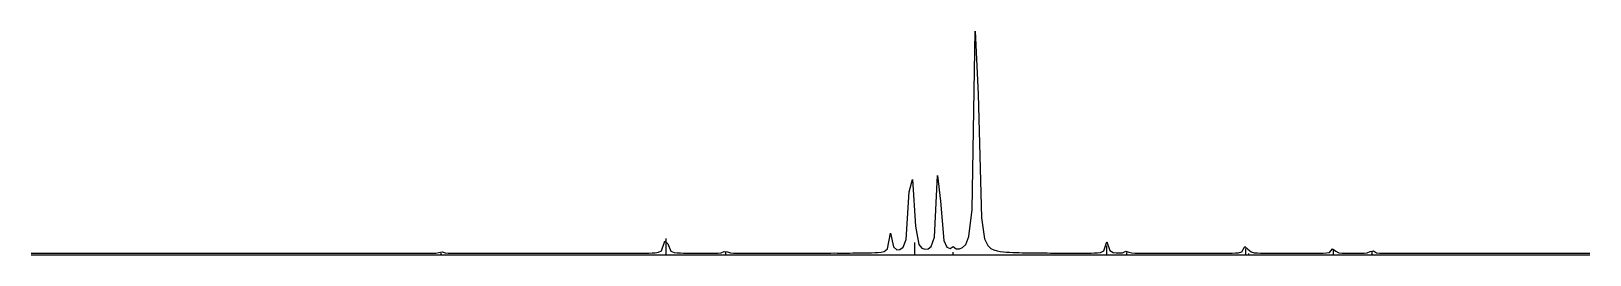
# Model space of a CAD drawing. Header units: metres. Extents: x -5783 to 3753, y -10 to 1361.
import ezdxf

# ---------------------------------------------------------------- set-up
doc = ezdxf.new("R2010")
doc.units = ezdxf.units.M

msp = doc.modelspace()

# ---------------------------------------------------------------- linework, layer by layer
for p, q in [((-1898.9185, -10), (-1898.9185, 90)), ((-1533.6288, -10), (-1533.6288, 4.84)), ((-377.4325, -10), (-377.4325, 65.97)), ((-141.9353, -10), (-141.9353, 6.03)), ((798.1889, -10), (798.1889, 46.12)), ((919.6748, -10), (919.6748, 3.99)), ((1647.2397, -10), (1647.2397, 30.09)), ((2184.5529, -10), (2184.5529, 17.55)), ((2420.5004, -10), (2420.5004, 8.37)), ((-5782.9258, -10), (3752.5636, -10)), ((-4431.6765, -10), (-4431.6765, -9.54)), ((-3275.4802, -10), (-3275.4802, -0.26)), ((-2473.753, -10), (-2473.753, -8.98)), ((-869.5002, -10), (-869.5002, -8.69)), ((401.9372, -10), (401.9372, -8.98)), ((1666.8152, -10), (1666.8152, -0.82))]:
    msp.add_line(p, q)
msp.add_lwpolyline([(-5782.9258, 0.01), (-5763.7397, 0.01), (-5744.5536, 0.01), (-5725.3675, 0.01), (-5706.1814, 0.01), (-5686.9953, 0.01), (-5667.8092, 0.01), (-5648.6231, 0.01), (-5629.437, 0.01), (-5610.2509, 0.01), (-5591.0648, 0.01), (-5571.8787, 0.02), (-5552.6926, 0.02), (-5533.5065, 0.02), (-5514.3204, 0.02), (-5495.1343, 0.02), (-5475.9482, 0.02), (-5456.7621, 0.02), (-5437.576, 0.02), (-5418.3899, 0.02), (-5399.2039, 0.02), (-5380.0178, 0.02), (-5360.8317, 0.02), (-5341.6456, 0.02), (-5322.4595, 0.02), (-5303.2734, 0.02), (-5284.0873, 0.02), (-5264.9012, 0.02), (-5245.7151, 0.02), (-5226.529, 0.02), (-5207.3429, 0.02), (-5188.1568, 0.02), (-5168.9707, 0.02), (-5149.7846, 0.02), (-5130.5985, 0.02), (-5111.4124, 0.02), (-5092.2263, 0.02), (-5073.0402, 0.02), (-5053.8541, 0.02), (-5034.668, 0.02), (-5015.4819, 0.02), (-4996.2959, 0.02), (-4977.1098, 0.02), (-4957.9237, 0.02), (-4938.7376, 0.02), (-4919.5515, 0.02), (-4900.3654, 0.02), (-4881.1793, 0.02), (-4861.9932, 0.02), (-4842.8071, 0.02), (-4823.621, 0.02), (-4804.4349, 0.02), (-4785.2488, 0.02), (-4766.0627, 0.02), (-4746.8766, 0.02), (-4727.6905, 0.02), (-4708.5044, 0.02), (-4689.3183, 0.02), (-4670.1322, 0.02), (-4650.9461, 0.02), (-4631.76, 0.02), (-4612.5739, 0.02), (-4593.3878, 0.03), (-4574.2018, 0.03), (-4555.0157, 0.03), (-4535.8296, 0.03), (-4516.6435, 0.03), (-4497.4574, 0.04), (-4478.2713, 0.05), (-4459.0852, 0.09), (-4439.8991, 0.37), (-4420.713, 0.29), (-4401.5269, 0.08), (-4382.3408, 0.05), (-4363.1547, 0.04), (-4343.9686, 0.03), (-4324.7825, 0.03), (-4305.5964, 0.03), (-4286.4103, 0.03), (-4267.2242, 0.03), (-4248.0381, 0.03), (-4228.852, 0.03), (-4209.6659, 0.03), (-4190.4798, 0.03), (-4171.2938, 0.03), (-4152.1077, 0.03), (-4132.9216, 0.03), (-4113.7355, 0.03), (-4094.5494, 0.03), (-4075.3633, 0.03), (-4056.1772, 0.03), (-4036.9911, 0.03), (-4017.805, 0.03), (-3998.6189, 0.03), (-3979.4328, 0.03), (-3960.2467, 0.03), (-3941.0606, 0.03), (-3921.8745, 0.04), (-3902.6884, 0.04), (-3883.5023, 0.04), (-3864.3162, 0.04), (-3845.1301, 0.04), (-3825.944, 0.04), (-3806.7579, 0.04), (-3787.5718, 0.04), (-3768.3858, 0.04), (-3749.1997, 0.04), (-3730.0136, 0.04), (-3710.8275, 0.04), (-3691.6414, 0.04), (-3672.4553, 0.04), (-3653.2692, 0.05), (-3634.0831, 0.05), (-3614.897, 0.05), (-3595.7109, 0.05), (-3576.5248, 0.05), (-3557.3387, 0.06), (-3538.1526, 0.06), (-3518.9665, 0.06), (-3499.7804, 0.07), (-3480.5943, 0.07), (-3461.4082, 0.08), (-3442.2221, 0.09), (-3423.036, 0.1), (-3403.8499, 0.12), (-3384.6638, 0.15), (-3365.4778, 0.19), (-3346.2917, 0.28), (-3327.1056, 0.49), (-3307.9195, 1.1), (-3288.7334, 4.47), (-3269.5473, 9.05), (-3250.3612, 1.72), (-3231.1751, 0.64), (-3211.989, 0.35), (-3192.8029, 0.23), (-3173.6168, 0.17), (-3154.4307, 0.14), (-3135.2446, 0.12), (-3116.0585, 0.1), (-3096.8724, 0.09), (-3077.6863, 0.09), (-3058.5002, 0.08), (-3039.3141, 0.08), (-3020.128, 0.08), (-3000.9419, 0.08), (-2981.7558, 0.08), (-2962.5698, 0.08), (-2943.3837, 0.08), (-2924.1976, 0.08), (-2905.0115, 0.08), (-2885.8254, 0.08), (-2866.6393, 0.08), (-2847.4532, 0.08), (-2828.2671, 0.08), (-2809.081, 0.08), (-2789.8949, 0.08), (-2770.7088, 0.08), (-2751.5227, 0.08), (-2732.3366, 0.09), (-2713.1505, 0.09), (-2693.9644, 0.09), (-2674.7783, 0.09), (-2655.5922, 0.09), (-2636.4061, 0.1), (-2617.22, 0.1), (-2598.0339, 0.11), (-2578.8478, 0.11), (-2559.6618, 0.12), (-2540.4757, 0.13), (-2521.2896, 0.16), (-2502.1035, 0.25), (-2482.9174, 0.81), (-2463.7313, 0.76), (-2444.5452, 0.26), (-2425.3591, 0.18), (-2406.173, 0.16), (-2386.9869, 0.15), (-2367.8008, 0.15), (-2348.6147, 0.16), (-2329.4286, 0.16), (-2310.2425, 0.17), (-2291.0564, 0.18), (-2271.8703, 0.19), (-2252.6842, 0.2), (-2233.4981, 0.21), (-2214.312, 0.23), (-2195.1259, 0.25), (-2175.9398, 0.27), (-2156.7538, 0.3), (-2137.5677, 0.33), (-2118.3816, 0.37), (-2099.1955, 0.43), (-2080.0094, 0.5), (-2060.8233, 0.6), (-2041.6372, 0.73), (-2022.4511, 0.94), (-2003.265, 1.27), (-1984.0789, 1.83), (-1964.8928, 2.94), (-1945.7067, 5.6), (-1926.5206, 14.65), (-1907.3345, 73.32), (-1888.1484, 58.02), (-1868.9623, 12.69), (-1849.7762, 5.13), (-1830.5901, 2.79), (-1811.404, 1.79), (-1792.2179, 1.27), (-1773.0318, 0.97), (-1753.8458, 0.79), (-1734.6597, 0.67), (-1715.4736, 0.6), (-1696.2875, 0.55), (-1677.1014, 0.52), (-1657.9153, 0.52), (-1638.7292, 0.54), (-1619.5431, 0.6), (-1600.357, 0.75), (-1581.1709, 1.11), (-1561.9848, 2.37), (-1542.7987, 10.39), (-1523.6126, 9.57), (-1504.4265, 2.26), (-1485.2404, 1.07), (-1466.0543, 0.71), (-1446.8682, 0.56), (-1427.6821, 0.48), (-1408.496, 0.44), (-1389.3099, 0.41), (-1370.1238, 0.4), (-1350.9378, 0.39), (-1331.7517, 0.39), (-1312.5656, 0.39), (-1293.3795, 0.39), (-1274.1934, 0.4), (-1255.0073, 0.41), (-1235.8212, 0.42), (-1216.6351, 0.43), (-1197.449, 0.44), (-1178.2629, 0.45), (-1159.0768, 0.47), (-1139.8907, 0.49), (-1120.7046, 0.5), (-1101.5185, 0.52), (-1082.3324, 0.55), (-1063.1463, 0.57), (-1043.9602, 0.6), (-1024.7741, 0.63), (-1005.588, 0.66), (-986.4019, 0.7), (-967.2158, 0.74), (-948.0298, 0.79), (-928.8437, 0.85), (-909.6576, 0.95), (-890.4715, 1.21), (-871.2854, 2.56), (-852.0993, 1.45), (-832.9132, 1.23), (-813.7271, 1.25), (-794.541, 1.33), (-775.3549, 1.44), (-756.1688, 1.57), (-736.9827, 1.72), (-717.7966, 1.91), (-698.6105, 2.14), (-679.4244, 2.43), (-660.2383, 2.8), (-641.0522, 3.3), (-621.8661, 4), (-602.68, 5.08), (-583.4939, 7), (-564.3078, 11.36), (-545.1217, 27.2), (-525.9357, 122.11), (-506.7496, 39.56), (-487.5635, 21.06), (-468.3774, 23.15), (-449.1913, 36.89), (-430.0052, 84.95), (-410.8191, 375.96), (-391.633, 452.63), (-372.4469, 165.82), (-353.2608, 52.95), (-334.0747, 30.51), (-314.8886, 25.2), (-295.7025, 27.93), (-276.5164, 42.25), (-257.3303, 98.25), (-238.1442, 476.62), (-218.9581, 318.98), (-199.772, 78.24), (-180.5859, 38.13), (-161.3998, 29.27), (-142.2137, 41.57), (-123.0277, 26.38), (-103.8416, 27.2), (-84.6555, 35.37), (-65.4694, 54.23), (-46.2833, 101.66), (-27.0972, 267.43), (-7.9111, 1361.1), (11.275, 974.65), (30.4611, 216.61), (49.6472, 87.61), (68.8333, 46.98), (88.0194, 29.33), (107.2055, 20.12), (126.3916, 14.71), (145.5777, 11.26), (164.7638, 8.92), (183.9499, 7.26), (203.136, 6.04), (222.3221, 5.11), (241.5082, 4.39), (260.6943, 3.82), (279.8803, 3.36), (299.0664, 2.98), (318.2525, 2.67), (337.4386, 2.42), (356.6247, 2.23), (375.8108, 2.14), (394.9969, 2.68), (414.183, 2.18), (433.3691, 1.67), (452.5552, 1.49), (471.7413, 1.38), (490.9274, 1.29), (510.1135, 1.22), (529.2996, 1.15), (548.4857, 1.1), (567.6718, 1.07), (586.8579, 1.04), (606.044, 1.02), (625.2301, 1.03), (644.4162, 1.05), (663.6023, 1.1), (682.7883, 1.21), (701.9744, 1.41), (721.1605, 1.8), (740.3466, 2.66), (759.5327, 5.01), (778.7188, 15.25), (797.9049, 70.71), (817.091, 15.98), (836.2771, 5.23), (855.4632, 2.93), (874.6493, 2.43), (893.8354, 3.45), (913.0215, 13.05), (932.2076, 7.57), (951.3937, 2.25), (970.5798, 1.24), (989.7659, 0.88), (1008.952, 0.71), (1028.1381, 0.6), (1047.3242, 0.54), (1066.5103, 0.49), (1085.6963, 0.45), (1104.8824, 0.42), (1124.0685, 0.39), (1143.2546, 0.37), (1162.4407, 0.36), (1181.6268, 0.34), (1200.8129, 0.33), (1219.999, 0.32), (1239.1851, 0.31), (1258.3712, 0.3), (1277.5573, 0.3), (1296.7434, 0.29), (1315.9295, 0.29), (1335.1156, 0.29), (1354.3017, 0.29), (1373.4878, 0.3), (1392.6739, 0.3), (1411.86, 0.31), (1431.0461, 0.33), (1450.2322, 0.35), (1469.4183, 0.38), (1488.6043, 0.42), (1507.7904, 0.48), (1526.9765, 0.58), (1546.1626, 0.74), (1565.3487, 1.01), (1584.5348, 1.57), (1603.7209, 2.96), (1622.907, 7.97), (1642.0931, 41.39), (1661.2792, 25.81), (1680.4653, 8.32), (1699.6514, 2.88), (1718.8375, 1.52), (1738.0236, 0.97), (1757.2097, 0.7), (1776.3958, 0.54), (1795.5819, 0.44), (1814.768, 0.38), (1833.9541, 0.33), (1853.1402, 0.3), (1872.3263, 0.28), (1891.5123, 0.26), (1910.6984, 0.25), (1929.8845, 0.24), (1949.0706, 0.24), (1968.2567, 0.24), (1987.4428, 0.25), (2006.6289, 0.26), (2025.815, 0.29), (2045.0011, 0.32), (2064.1872, 0.38), (2083.3733, 0.47), (2102.5594, 0.64), (2121.7455, 0.99), (2140.9316, 1.86), (2160.1177, 5.08), (2179.3038, 27.14), (2198.4899, 11.85), (2217.676, 3.03), (2236.8621, 1.38), (2256.0482, 0.84), (2275.2343, 0.61), (2294.4203, 0.51), (2313.6064, 0.49), (2332.7925, 0.53), (2351.9786, 0.68), (2371.1647, 1.08), (2390.3508, 2.43), (2409.5369, 10.57), (2428.723, 13.83), (2447.9091, 2.82), (2467.0952, 1.13), (2486.2813, 0.63), (2505.4674, 0.42), (2524.6535, 0.31), (2543.8396, 0.24), (2563.0257, 0.2), (2582.2118, 0.17), (2601.3979, 0.15), (2620.584, 0.14), (2639.7701, 0.13), (2658.9562, 0.12), (2678.1423, 0.11), (2697.3283, 0.1), (2716.5144, 0.1), (2735.7005, 0.09), (2754.8866, 0.09), (2774.0727, 0.08), (2793.2588, 0.08), (2812.4449, 0.08), (2831.631, 0.07), (2850.8171, 0.07), (2870.0032, 0.07), (2889.1893, 0.07), (2908.3754, 0.07), (2927.5615, 0.06), (2946.7476, 0.06), (2965.9337, 0.06), (2985.1198, 0.06), (3004.3059, 0.06), (3023.492, 0.06), (3042.6781, 0.06), (3061.8642, 0.05), (3081.0503, 0.05), (3100.2363, 0.05), (3119.4224, 0.05), (3138.6085, 0.05), (3157.7946, 0.05), (3176.9807, 0.05), (3196.1668, 0.05), (3215.3529, 0.05), (3234.539, 0.05), (3253.7251, 0.05), (3272.9112, 0.04), (3292.0973, 0.04), (3311.2834, 0.04), (3330.4695, 0.04), (3349.6556, 0.04), (3368.8417, 0.04), (3388.0278, 0.04), (3407.2139, 0.04), (3426.4, 0.04), (3445.5861, 0.04), (3464.7722, 0.04), (3483.9583, 0.04), (3503.1444, 0.04), (3522.3304, 0.04), (3541.5165, 0.04), (3560.7026, 0.04), (3579.8887, 0.04), (3599.0748, 0.03), (3618.2609, 0.03), (3637.447, 0.03), (3656.6331, 0.03), (3675.8192, 0.03), (3695.0053, 0.03), (3714.1914, 0.03), (3733.3775, 0.03), (3752.5636, 0.03)])

doc.saveas('drawing.dxf')
